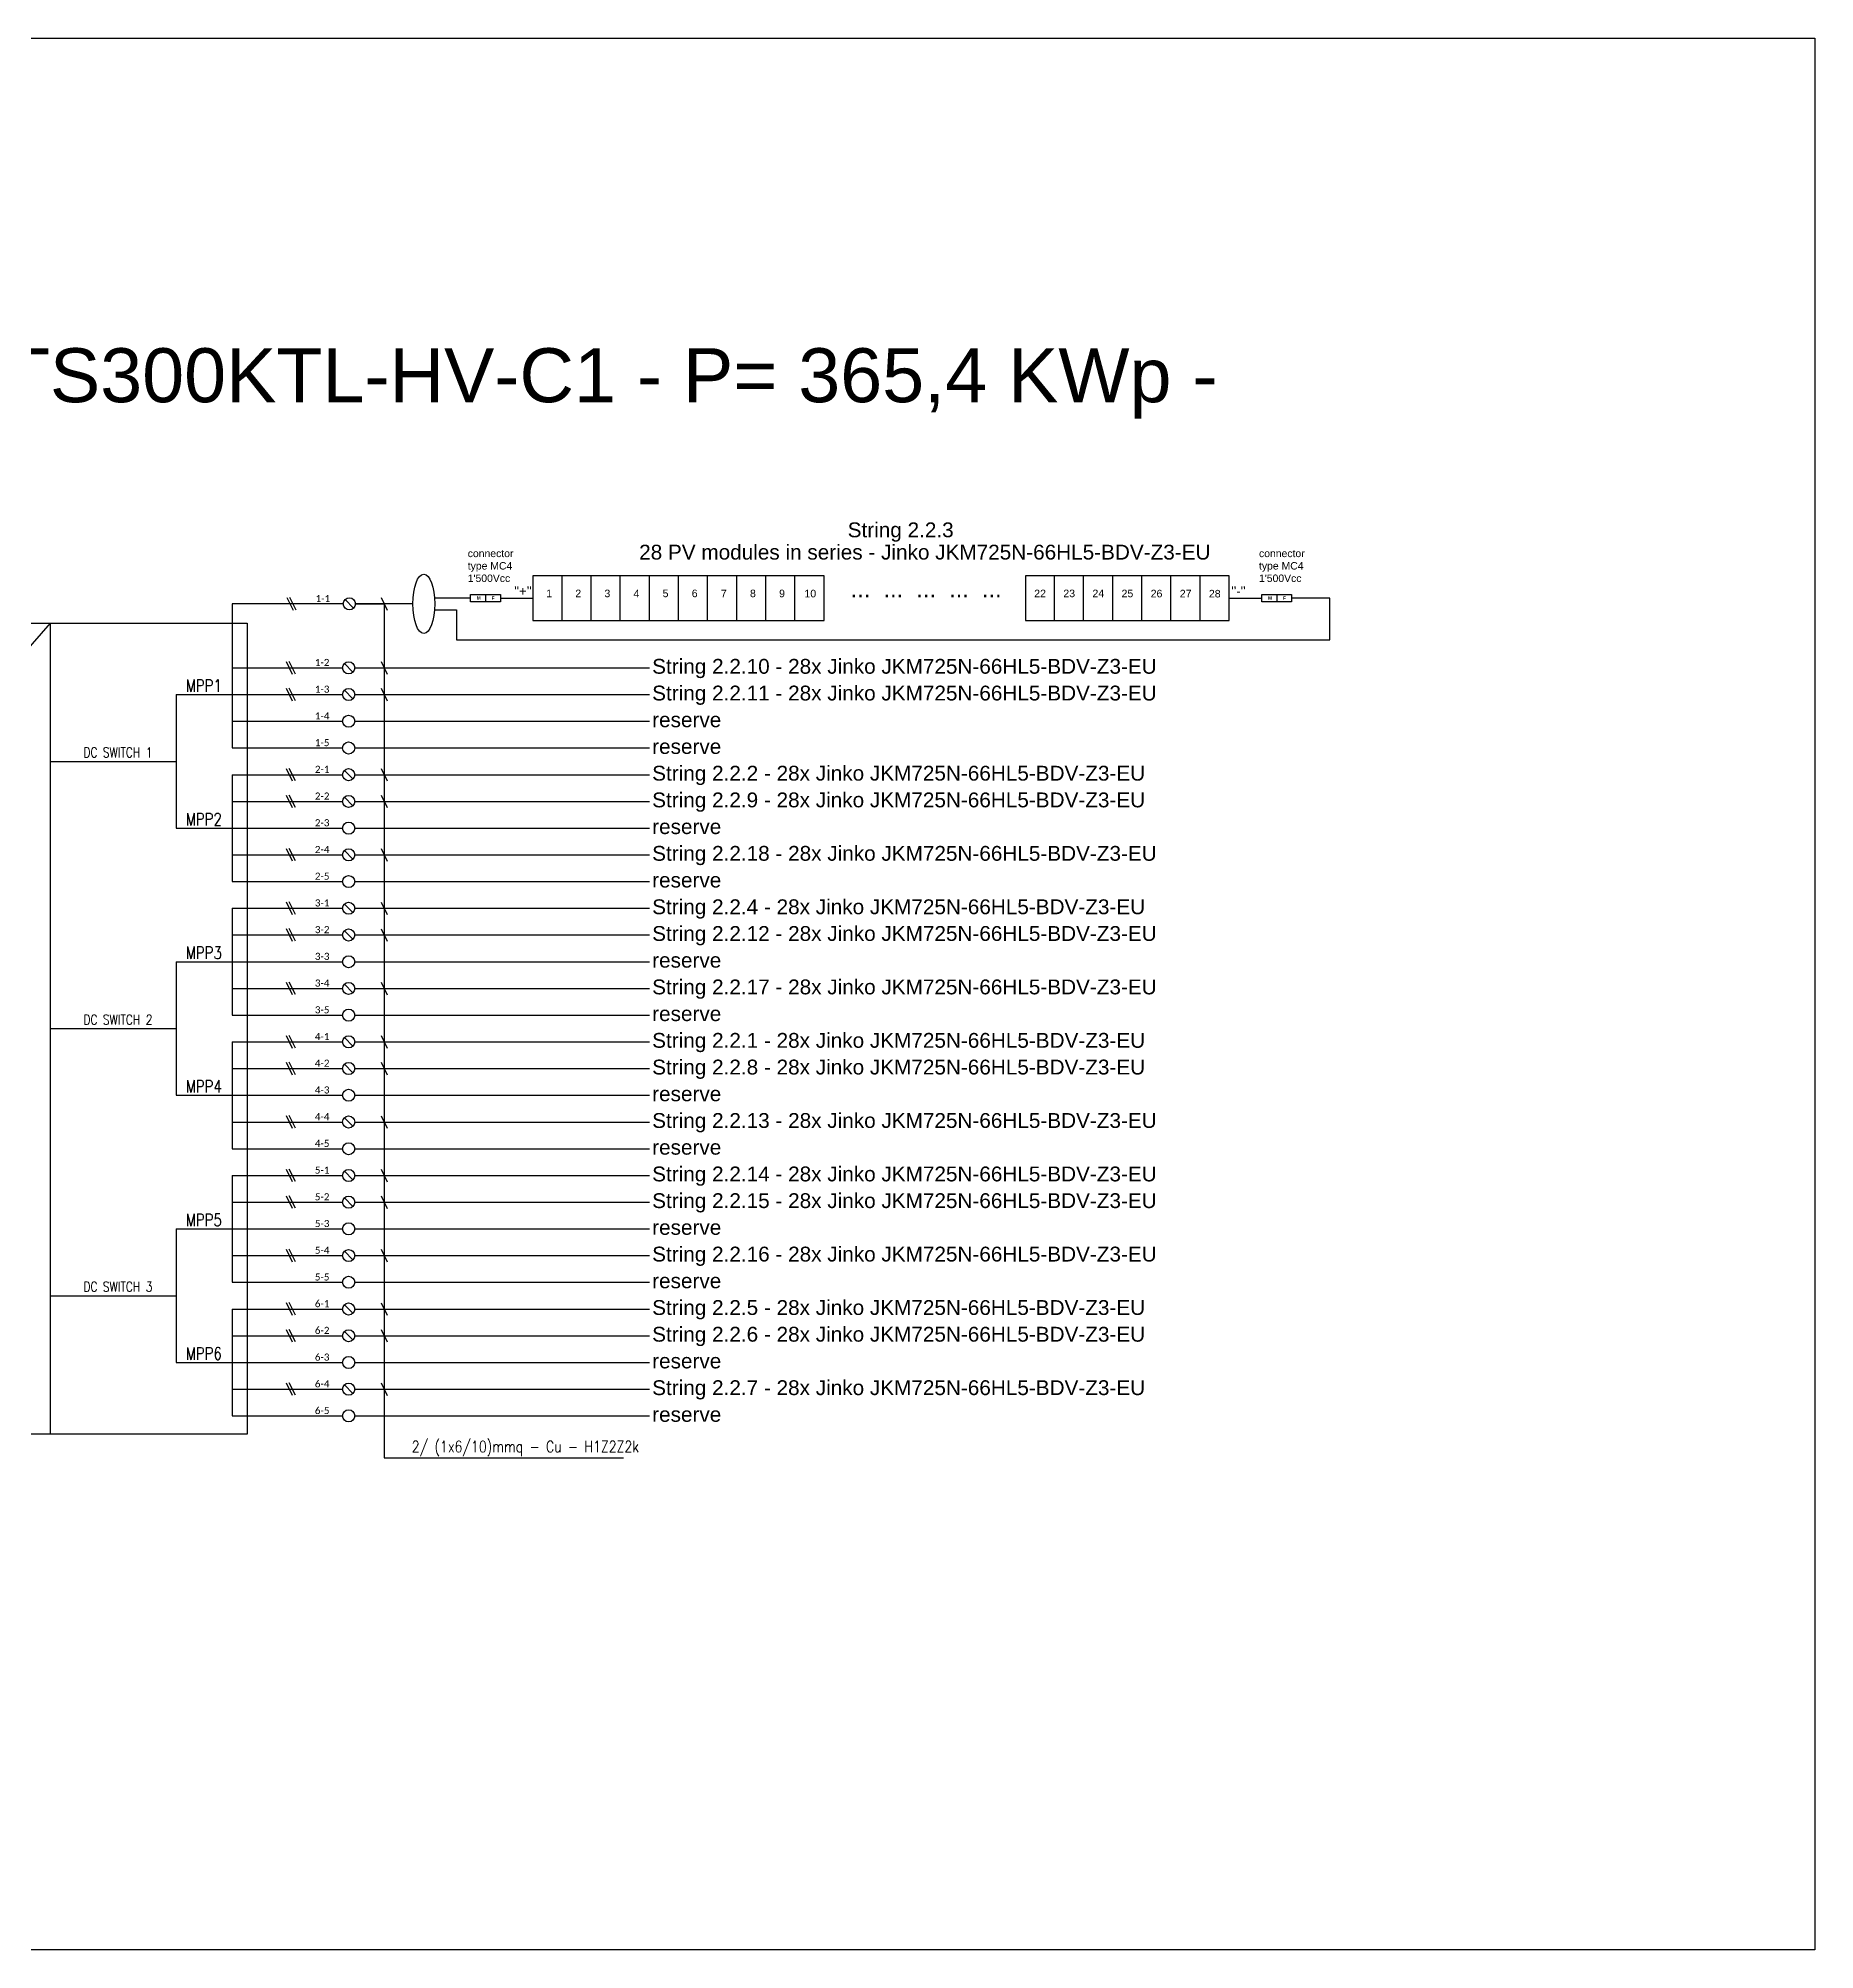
# Model space of a CAD drawing. Header units: millimetres. Extents: x 14856 to 141494, y 133975 to 167686.
# Drawn here: x 34003 to 41240, y 146011 to 153798 of the extents above; entities that cross this region are included whole.
import ezdxf

# ---------------------------------------------------------------- set-up
doc = ezdxf.new("R2010")
doc.units = ezdxf.units.MM
doc.linetypes.add('TRATTEGGIATA', pattern=[19.05, 12.7, -6.35])
doc.layers.add('-Testi', color=1, linetype='Continuous')
doc.layers.add('TRATTEGGIATA', color=40, linetype='TRATTEGGIATA')
doc.styles.add('Legend', font='calibri.ttf')
doc.styles.add('SIMPLEX', font='SIMPLEX', dxfattribs={"width": 0.8})
doc.styles.get("Standard").update_dxf_attribs({"font": 'arial.ttf'})

# ---------------------------------------------------------------- blocks, each defined once
blk = doc.blocks.new('P00')
at = {"color": 1}
for points in [[(-18.7, 25.7), (6.8, -25.3)], [(19.6, -25.3), (-5.9, 25.7)]]:
    blk.add_lwpolyline(points, dxfattribs=at)

msp = doc.modelspace()

# ---------------------------------------------------------------- linework, layer by layer
for points in [[(36018.1, 151608.3), (36018.1, 151425.9), (37203.8, 151425.9), (37203.8, 151607.8), (36018.1, 151607.8)], [(36136.7, 151425.9), (36136.7, 151607.8)], [(36255.2, 151425.7), (36255.2, 151607.5)], [(36373.8, 151425.4), (36373.8, 151607.2)], [(36492.4, 151425.9), (36492.4, 151607.8)], [(36611, 151425.7), (36611, 151607.5)], [(36729.5, 151425.4), (36729.5, 151607.2)], [(36848.1, 151425.9), (36848.1, 151607.8)], [(36966.7, 151425.7), (36966.7, 151607.5)], [(37085.3, 151425.4), (37085.3, 151607.2)], [(38023.8, 151608.3), (38023.8, 151425.9), (38853.9, 151425.9), (38853.9, 151607.8), (38023.8, 151607.8)], [(38142.4, 151425.9), (38142.4, 151607.8)], [(38261, 151425.7), (38261, 151607.5)], [(38379.6, 151425.4), (38379.6, 151607.2)], [(38498.2, 151425.9), (38498.2, 151607.8)], [(38616.7, 151425.7), (38616.7, 151607.5)], [(38616.7, 151425.7), (38616.7, 151607.5)], [(38735.3, 151425.4), (38735.3, 151607.2)], [(38735.3, 151425.4), (38735.3, 151607.2)], [(38853.9, 151425.9), (38853.9, 151607.8)], [(34793.2, 151493.9), (34793.2, 150906.7)], [(35287.5, 151476.5), (35252.8, 151511.3)], [(35291.8, 151493.9), (35411.8, 151493.9), (35411.8, 148014.4)], [(35399.1, 151519.4), (35424.6, 151468.4)], [(35824.6, 151532.4), (35824.6, 151501.8)], [(35885.2, 151517.1), (36018.1, 151517.1)], [(38854.4, 151517.1), (38987.3, 151517.1)], [(39047.9, 151532.4), (39047.9, 151501.8)], [(31174.3, 148110.8), (34052.6, 151415.2)], [(34052.6, 148110.8), (34052.6, 151415.2)], [(35284.6, 151215.9), (35249.9, 151250.6)], [(35399.1, 151258.8), (35424.6, 151207.7)], [(34565, 151124.4), (34793.2, 151124.4)], [(34565, 151124.4), (34565, 150580.2)], [(35284.6, 151107), (35249.9, 151141.8)], [(35399.1, 151149.9), (35424.6, 151098.9)], [(34052.6, 150852.3), (34565, 150852.3)], [(34793.2, 150797.9), (34793.2, 150362.5)], [(35284.6, 150780.5), (35249.9, 150815.3)], [(35399.1, 150823.4), (35424.6, 150772.4)], [(35284.6, 150671.7), (35249.9, 150706.5)], [(35399.1, 150714.6), (35424.6, 150663.6)], [(34565, 150580.2), (34793.2, 150580.2)], [(35284.6, 150454), (35249.9, 150488.8)], [(35399.1, 150496.9), (35424.6, 150445.9)], [(34793.2, 150253.7), (34793.2, 149818.4)], [(35284.6, 150236.3), (35249.9, 150271.1)], [(35399.1, 150279.2), (35424.6, 150228.2)], [(35284.6, 150127.5), (35249.9, 150162.3)], [(35399.1, 150170.4), (35424.6, 150119.4)], [(34565, 150036), (34793.2, 150036)], [(34565, 150036), (34565, 149491.8)], [(35284.6, 149909.8), (35249.9, 149944.6)], [(35399.1, 149952.7), (35424.6, 149901.7)], [(34052.6, 149763.9), (34565, 149763.9)], [(34793.2, 149709.5), (34793.2, 149274.2)], [(35284.6, 149692.1), (35249.9, 149726.9)], [(35399.1, 149735), (35424.6, 149684)], [(35284.6, 149583.3), (35249.9, 149618.1)], [(35399.1, 149626.2), (35424.6, 149575.2)], [(34565, 149491.8), (34793.2, 149491.8)], [(35284.6, 149365.6), (35249.9, 149400.4)], [(35399.1, 149408.5), (35424.6, 149357.5)], [(34793.2, 149165.3), (34793.2, 148730)], [(35284.6, 149147.9), (35249.9, 149182.7)], [(35399.1, 149190.8), (35424.6, 149139.8)], [(35284.6, 149039.1), (35249.9, 149073.9)], [(35399.1, 149082), (35424.6, 149031)], [(34565, 148947.6), (34793.2, 148947.6)], [(34565, 148947.6), (34565, 148403.4)], [(35284.6, 148821.4), (35249.9, 148856.2)], [(35399.1, 148864.3), (35424.6, 148813.3)], [(34052.6, 148675.5), (34565, 148675.5)], [(34793.2, 148621.1), (34793.2, 148185.8)], [(35284.6, 148603.7), (35249.9, 148638.5)], [(35399.1, 148646.6), (35424.6, 148595.6)], [(35284.6, 148494.9), (35249.9, 148529.7)], [(35399.1, 148537.8), (35424.6, 148486.8)], [(34565, 148403.4), (34793.2, 148403.4)], [(35284.6, 148277.2), (35249.9, 148312)], [(35399.1, 148320.1), (35424.6, 148269.1)], [(35411.8, 148014.4), (36386.8, 148014.4)]]:
    msp.add_lwpolyline(points)
at = {"color": 40}
for points in [[(35245.6, 151493.9), (34793.2, 151493.9)], [(35528.5, 151493.9), (35294.7, 151493.9)], [(35618.2, 151518.9), (35763.2, 151518.9)], [(35618.2, 151468.9), (35706.7, 151468.9), (35706.7, 151346.8), (39263.6, 151346.8), (39263.5, 151517.1), (39108.5, 151517.1)]]:
    msp.add_lwpolyline(points, dxfattribs=at)
for points in [[(35763.9, 151532.4), (35885.2, 151532.4), (35885.2, 151501.8), (35763.9, 151501.8)], [(38987.3, 151532.4), (39108.5, 151532.4), (39108.5, 151501.8), (38987.3, 151501.8)], [(31174.3, 151415.2), (34854.4, 151415.2), (34854.4, 148110.8), (31174.3, 148110.8)]]:
    msp.add_lwpolyline(points, close=True)
at = {"color": 40, "linetype": 'Continuous'}
for points in [[(34793.2, 151233.3), (35242.6, 151233.3)], [(35291.8, 151233.3), (36492.3, 151233.3)], [(34793.2, 151124.4), (35242.6, 151124.4)], [(35291.8, 151124.4), (36492.3, 151124.4)], [(34793.2, 150797.9), (35242.6, 150797.9)], [(35291.8, 150797.9), (36492.3, 150797.9)], [(34793.2, 150689.1), (35242.6, 150689.1)], [(35291.8, 150689.1), (36492.3, 150689.1)], [(34793.2, 150471.4), (35242.6, 150471.4)], [(35291.8, 150471.4), (36492.3, 150471.4)], [(34793.2, 150253.7), (35242.6, 150253.7)], [(35291.8, 150253.7), (36492.3, 150253.7)], [(34793.2, 150144.9), (35242.6, 150144.9)], [(35291.8, 150144.9), (36492.3, 150144.9)], [(34793.2, 149927.2), (35242.6, 149927.2)], [(35291.8, 149927.2), (36492.3, 149927.2)], [(34793.2, 149709.5), (35242.6, 149709.5)], [(35291.8, 149709.5), (36492.3, 149709.5)], [(34793.2, 149600.7), (35242.6, 149600.7)], [(35291.8, 149600.7), (36492.3, 149600.7)]]:
    msp.add_lwpolyline(points, dxfattribs=at)
at = {"color": 8, "linetype": 'Continuous'}
for points in [[(34793.2, 151015.6), (35242.6, 151015.6)], [(35291.8, 151015.6), (36492.3, 151015.6)], [(34793.2, 150906.7), (35242.6, 150906.7)], [(35291.8, 150906.7), (36492.3, 150906.7)], [(34793.2, 150580.2), (35242.6, 150580.2)], [(35291.8, 150580.2), (36492.3, 150580.2)], [(34793.2, 150362.5), (35242.6, 150362.5)], [(35291.8, 150362.5), (36492.3, 150362.5)], [(34793.2, 150036), (35242.6, 150036)], [(35291.8, 150036), (36492.3, 150036)], [(34793.2, 149818.4), (35242.6, 149818.4)], [(35291.8, 149818.4), (36492.3, 149818.4)], [(34793.2, 149491.8), (35242.6, 149491.8)], [(35291.8, 149491.8), (36492.3, 149491.8)], [(34793.2, 149274.2), (35242.6, 149274.2)], [(35291.8, 149274.2), (36492.3, 149274.2)], [(34793.2, 148947.6), (35242.6, 148947.6)], [(35291.8, 148947.6), (36492.3, 148947.6)], [(34793.2, 148730), (35242.6, 148730)], [(35291.8, 148730), (36492.3, 148730)], [(34793.2, 148403.4), (35242.6, 148403.4)], [(35291.8, 148403.4), (36492.3, 148403.4)], [(34793.2, 148185.8), (35242.6, 148185.8)], [(35291.8, 148185.8), (36492.3, 148185.8)]]:
    msp.add_lwpolyline(points, dxfattribs=at)
at = {"color": 7}
for centre in [(35270.1, 151493.9), (35267.2, 151233.3), (35267.2, 151124.4), (35267.2, 150797.9), (35267.2, 150689.1), (35267.2, 150471.4), (35267.2, 150253.7), (35267.2, 150144.9), (35267.2, 149927.2), (35267.2, 149709.5), (35267.2, 149600.7), (35267.2, 149383), (35267.2, 149165.3), (35267.2, 149056.5), (35267.2, 148838.8), (35267.2, 148621.1), (35267.2, 148512.3), (35267.2, 148294.6)]:
    msp.add_circle(centre, 24.6, dxfattribs=at)
at = {"color": 8}
for centre in [(35267.2, 151015.6), (35267.2, 150906.7), (35267.2, 150580.2), (35267.2, 150362.5), (35267.2, 150036), (35267.2, 149818.4), (35267.2, 149491.8), (35267.2, 149274.2), (35267.2, 148947.6), (35267.2, 148730), (35267.2, 148403.4), (35267.2, 148185.8)]:
    msp.add_circle(centre, 24.6, dxfattribs=at)
msp.add_ellipse((35573.4, 151493.9), major_axis=(0, -121.1), ratio=0.370747)
at = {"layer": 'Defpoints', "color": 1}
msp.add_lwpolyline([(29178.1, 153798.2), (41239.6, 153798.2), (41239.6, 146010.8), (29178.1, 146010.8)], close=True, dxfattribs=at)
at = {"layer": 'TRATTEGGIATA', "color": 40, "linetype": 'Continuous', "ltscale": 0.5}
for points in [[(34793.2, 149383), (35242.6, 149383)], [(35291.8, 149383), (36492.3, 149383)], [(34793.2, 149165.3), (35242.6, 149165.3)], [(35291.8, 149165.3), (36492.3, 149165.3)], [(34793.2, 149056.5), (35242.6, 149056.5)], [(35291.8, 149056.5), (36492.3, 149056.5)], [(34793.2, 148838.8), (35242.6, 148838.8)], [(35291.8, 148838.8), (36492.3, 148838.8)], [(34793.2, 148621.1), (35242.6, 148621.1)], [(35291.8, 148621.1), (36492.3, 148621.1)], [(34793.2, 148512.3), (35242.6, 148512.3)], [(35291.8, 148512.3), (36492.3, 148512.3)], [(34793.2, 148294.6), (35242.6, 148294.6)], [(35291.8, 148294.6), (36492.3, 148294.6)]]:
    msp.add_lwpolyline(points, dxfattribs=at)

# ---------------------------------------------------------------- block references
for p in [(35033.8, 151494.1), (35030.9, 151233.4), (35030.9, 151124.6), (35030.9, 150798.1), (35030.9, 150689.2), (35030.9, 150471.6), (35030.9, 150253.9), (35030.9, 150145), (35030.9, 149927.4), (35030.9, 149709.7), (35030.9, 149600.9), (35030.9, 149383.2), (35030.9, 149165.5), (35030.9, 149056.7), (35030.9, 148839), (35030.9, 148621.3), (35030.9, 148512.5), (35030.9, 148294.8)]:
    msp.add_blockref('P00', p)

# ---------------------------------------------------------------- texts
at = {"layer": '-Testi', "color": 7, "attachment_point": 5, "style": 'SIMPLEX'}
for s, insert, char_height, width in [('MPP1', (34676.9, 151160.7), 50, 54.432), ('DC SWITCH 1', (34327.1, 150888.6), 40, 391.731), ('MPP2', (34676.9, 150616.5), 50, 54.432), ('MPP3', (34676.9, 150072.3), 50, 54.432), ('DC SWITCH 2', (34327.1, 149800.2), 40, 391.731), ('MPP4', (34676.9, 149528.1), 50, 54.432), ('MPP5', (34676.9, 148983.9), 50, 54.432), ('DC SWITCH 3', (34327.1, 148711.8), 40, 391.731), ('MPP6', (34676.9, 148439.7), 50, 54.432), ('2/ (1x6/10)mmq - Cu - H1Z2Z2k', (35987, 148053), 46.621, 1811.153)]:
    msp.add_mtext(s, dxfattribs=dict(at, insert=insert, char_height=char_height, width=width))
at = {"attachment_point": 1}
for s, insert, char_height, width in [('INVERTER 2.2 - TBEA TS300KTL-HV-C1 - P= 365,4 KWp - P= 300 KWac @40°C', (30635.1, 152535.2), 220, 8459.921), ("connector type MC4\\P1'500Vcc", (35752.3, 151714.6), 30.344, 266.347), ('28 PV modules in series - Jinko JKM725N-66HL5-BDV-Z3-EU', (36450.6, 151734.8), 60.443, 2681.977), ("connector type MC4\\P1'500Vcc", (38975.6, 151714.6), 30.344, 266.347), ("''+''", (35941.4, 151565.1), 38.08, 72.401), ('1 ', (36071.9, 151551.9), 30.84, 30.845), ('2 ', (36190.5, 151551.9), 30.84, 30.845), ('3 ', (36309.1, 151551.9), 30.84, 30.845), ('4 ', (36427.7, 151551.3), 30.84, 30.845), ('5 ', (36546.2, 151551.9), 30.84, 30.845), ('6 ', (36664.8, 151551.9), 30.84, 30.845), ('7 ', (36783.4, 151551.3), 30.84, 30.845), ('8 ', (36902, 151551.9), 30.84, 30.845), ('9 ', (37020.5, 151551.6), 30.84, 30.845), ('10 ', (37123.9, 151551.3), 30.84, 30.845), ('22 ', (38059.9, 151551.6), 30.84, 30.845), ('23 ', (38178.5, 151551.9), 30.84, 30.845), ('24 ', (38297.1, 151551.9), 30.84, 30.845), ('25 ', (38415.6, 151551.6), 30.84, 30.845), ('26 ', (38534.2, 151551.3), 30.84, 30.845), ('27', (38652.8, 151551.1), 30.84, 30.845), ('28 ', (38771.4, 151550.8), 30.84, 30.845), ("''-''", (38862.7, 151565.1), 38.08, 72.401), ('\\pxql;{\\fArial|b1|i0|c0|p34;M}', (35789.4, 151524.1), 13.785, 16.703), ('\\pxql;{\\fArial|b1|i0|c0|p34;F}', (35850, 151524.1), 13.785, 16.703), ('...  ...  ...  ...  ... ', (37312.2, 151588.9), 68.894, 747.028), ('\\pxql;{\\fArial|b1|i0|c0|p34;M}', (39012.7, 151524.1), 13.785, 16.703), ('\\pxql;{\\fArial|b1|i0|c0|p34;F}', (39073.3, 151524.1), 13.785, 16.703)]:
    msp.add_mtext(s, dxfattribs=dict(at, insert=insert, char_height=char_height, width=width))
at = {"color": 7, "char_height": 60.44, "width": 4500, "attachment_point": 1}
for s, insert in [('String 2.2.3', (37300, 151825.6)), ('String 2.2.10 - 28x Jinko JKM725N-66HL5-BDV-Z3-EU', (36503.6, 151269.6)), ('String 2.2.11 - 28x Jinko JKM725N-66HL5-BDV-Z3-EU', (36503.6, 151160.7)), ('String 2.2.2 - 28x Jinko JKM725N-66HL5-BDV-Z3-EU', (36503.6, 150834.2)), ('String 2.2.9 - 28x Jinko JKM725N-66HL5-BDV-Z3-EU', (36503.6, 150725.4)), ('String 2.2.18 - 28x Jinko JKM725N-66HL5-BDV-Z3-EU', (36503.6, 150507.7)), ('String 2.2.4 - 28x Jinko JKM725N-66HL5-BDV-Z3-EU', (36503.6, 150290)), ('String 2.2.12 - 28x Jinko JKM725N-66HL5-BDV-Z3-EU', (36503.6, 150181.2)), ('String 2.2.17 - 28x Jinko JKM725N-66HL5-BDV-Z3-EU', (36503.6, 149963.5)), ('String 2.2.1 - 28x Jinko JKM725N-66HL5-BDV-Z3-EU', (36503.6, 149745.8)), ('String 2.2.8 - 28x Jinko JKM725N-66HL5-BDV-Z3-EU', (36503.6, 149637)), ('String 2.2.13 - 28x Jinko JKM725N-66HL5-BDV-Z3-EU', (36503.6, 149419.3)), ('String 2.2.14 - 28x Jinko JKM725N-66HL5-BDV-Z3-EU', (36503.6, 149201.6)), ('String 2.2.15 - 28x Jinko JKM725N-66HL5-BDV-Z3-EU', (36503.6, 149092.8)), ('String 2.2.16 - 28x Jinko JKM725N-66HL5-BDV-Z3-EU', (36503.6, 148875.1)), ('String 2.2.5 - 28x Jinko JKM725N-66HL5-BDV-Z3-EU', (36503.6, 148657.4)), ('String 2.2.6 - 28x Jinko JKM725N-66HL5-BDV-Z3-EU', (36503.6, 148548.6)), ('String 2.2.7 - 28x Jinko JKM725N-66HL5-BDV-Z3-EU', (36503.6, 148330.9))]:
    msp.add_mtext(s, dxfattribs=dict(at, insert=insert))
at = {"color": 7, "char_height": 28.91, "width": 87.837, "attachment_point": 1, "style": 'Legend'}
for s, insert in [('1-1', (35132.4, 151530.2)), ('1-2', (35129.5, 151269.6)), ('1-3', (35129.5, 151160.7)), ('2-1', (35129.5, 150834.2)), ('2-2', (35129.5, 150725.4)), ('2-4', (35129.5, 150507.7)), ('3-1', (35129.5, 150290)), ('3-2', (35129.5, 150181.2)), ('3-4', (35129.5, 149963.5)), ('4-1', (35129.5, 149745.8)), ('4-2', (35129.5, 149637)), ('4-4', (35129.5, 149419.3)), ('5-1', (35129.5, 149201.6)), ('5-2', (35129.5, 149092.8)), ('5-4', (35129.5, 148875.1)), ('6-1', (35129.5, 148657.4)), ('6-2', (35129.5, 148548.6)), ('6-4', (35129.5, 148330.9))]:
    msp.add_mtext(s, dxfattribs=dict(at, insert=insert))
at = {"color": 8, "char_height": 28.91, "width": 87.837, "attachment_point": 1, "style": 'Legend'}
for s, insert in [('1-4', (35129.5, 151051.9)), ('1-5', (35129.5, 150943)), ('2-3', (35129.5, 150616.5)), ('2-5', (35129.5, 150398.8)), ('3-3', (35129.5, 150072.3)), ('3-5', (35129.5, 149854.6)), ('4-3', (35129.5, 149528.1)), ('4-5', (35129.5, 149310.4)), ('5-3', (35129.5, 148983.9)), ('5-5', (35129.5, 148766.2)), ('6-3', (35129.5, 148439.7)), ('6-5', (35129.5, 148222.1))]:
    msp.add_mtext(s, dxfattribs=dict(at, insert=insert))
at = {"color": 8, "char_height": 60.44, "width": 4500, "attachment_point": 1}
for insert in [(36503.6, 151051.9), (36503.6, 150943), (36503.6, 150616.5), (36503.6, 150398.8), (36503.6, 150072.3), (36503.6, 149854.6), (36503.6, 149528.1), (36503.6, 149310.4), (36503.6, 148983.9), (36503.6, 148766.2), (36503.6, 148439.7), (36503.6, 148222.1)]:
    msp.add_mtext('reserve', dxfattribs=dict(at, insert=insert))

doc.saveas('drawing.dxf')
